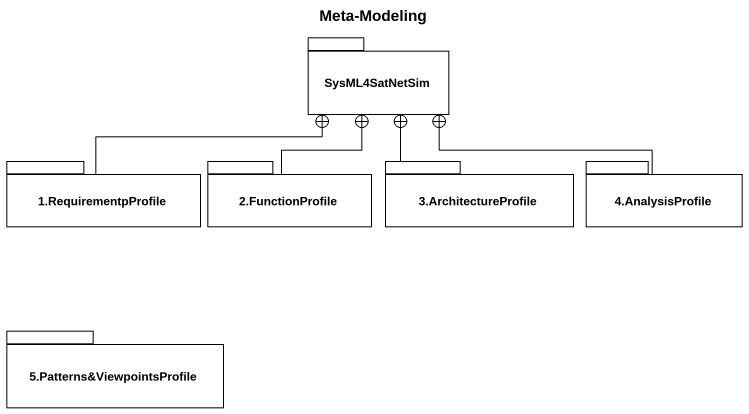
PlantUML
@startuml
title Meta-Modeling
package SysML4SatNetSim {
}
package "1.RequirementpProfile" as p1_RequirementpProfile {
}
package "2.FunctionProfile" as p2_FunctionProfile {
}
package "3.ArchitectureProfile" as p3_ArchitectureProfile {
}
package "4.AnalysisProfile" as p4_AnalysisProfile {
}
package "5.Patterns&ViewpointsProfile" as p5_Patterns_ViewpointsProfile {
}
p1_RequirementpProfile -right-+ SysML4SatNetSim
p2_FunctionProfile -up-+ SysML4SatNetSim
p3_ArchitectureProfile -up-+ SysML4SatNetSim
p4_AnalysisProfile -left-+ SysML4SatNetSim
@enduml
